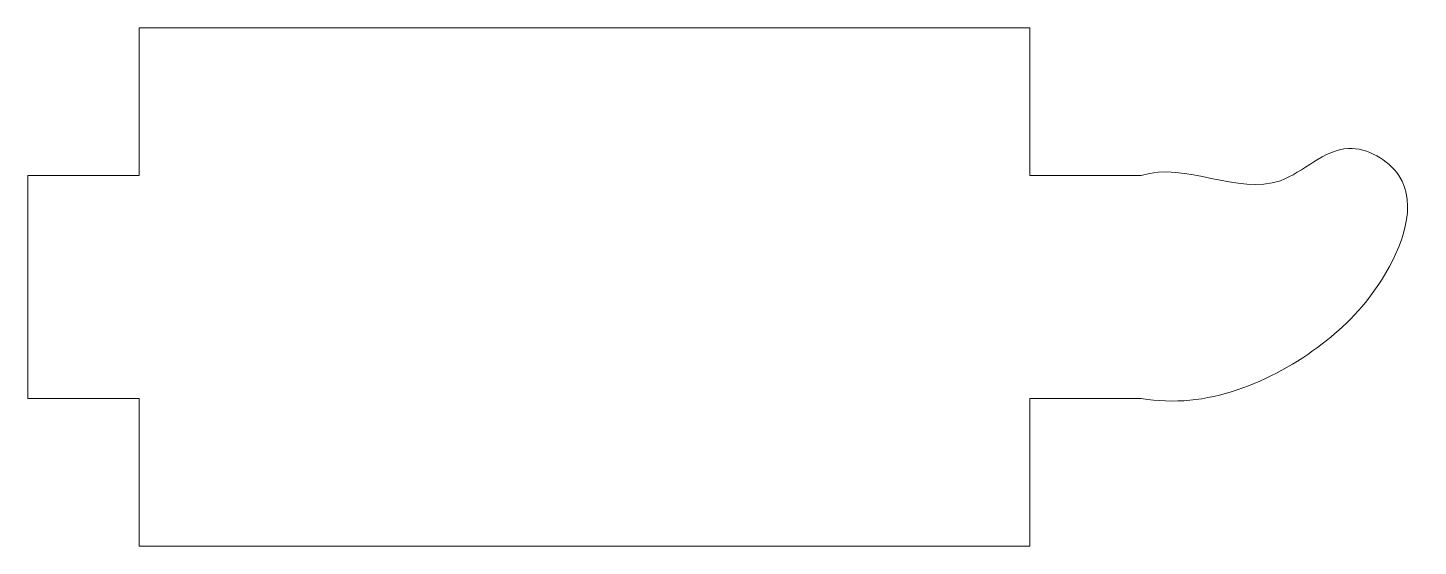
# Model space of a CAD drawing. Header units: inches. Extents: x -1.12 to 0.44, y 1.31 to 1.89.
import ezdxf

# ---------------------------------------------------------------- set-up
doc = ezdxf.new("R2010")
doc.units = ezdxf.units.IN
doc.header["$MEASUREMENT"] = 0

msp = doc.modelspace()

# ---------------------------------------------------------------- linework, layer by layer
at = {"color": 7, "linetype": 'Continuous', "lineweight": 15}
for p, q in [((0, 1.8903), (-1, 1.8903)), ((-1, 1.8903), (-1, 1.7244)), ((0, 1.8903), (0, 1.7244)), ((-1.125, 1.7244), (-1, 1.7244)), ((-1.125, 1.4744), (-1.125, 1.7244)), ((0.125, 1.7244), (0, 1.7244)), ((-1.125, 1.4744), (-1, 1.4744)), ((-1, 1.3086), (-1, 1.4744)), ((0, 1.3086), (0, 1.4744)), ((0.125, 1.4744), (0, 1.4744)), ((0, 1.3086), (-1, 1.3086))]:
    msp.add_line(p, q, dxfattribs=at)
msp.add_open_spline([(0.125, 1.4744), (0.1977, 1.4614), (0.3052, 1.5063), (0.4029, 1.6046), (0.4457, 1.7176), (0.3474, 1.7735), (0.2649, 1.6803), (0.1745, 1.7409), (0.125, 1.7244)], degree=3, knots=[0, 0, 0, 0, 0.293581, 0.427452, 0.586796, 0.673694, 0.788354, 1, 1, 1, 1], dxfattribs=at)

doc.saveas('drawing.dxf')
